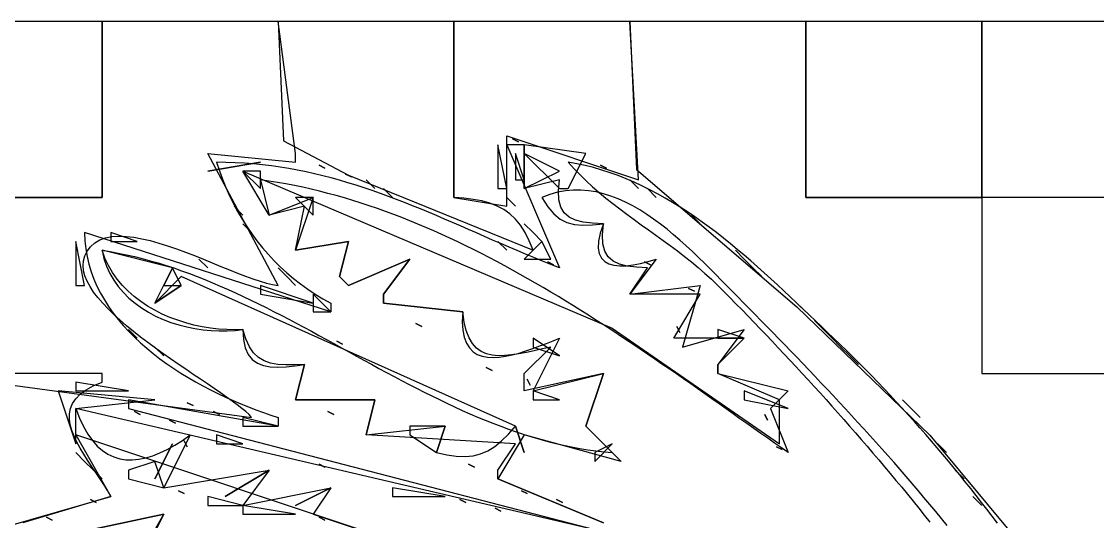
# Model space of a CAD drawing. Extents: x 0 to 320, y 0 to 433.
# Drawn here: x 90.8 to 213.2, y 376.2 to 433 of the extents above; entities that cross this region are included whole.
import ezdxf

# ---------------------------------------------------------------- set-up
doc = ezdxf.new("R2010")
doc.units = 0
for name, color, linetype in [('C139', 139, 'CONTINUOUS'), ('C147', 147, 'CONTINUOUS'), ('C155', 155, 'CONTINUOUS'), ('C157', 157, 'CONTINUOUS'), ('C167', 167, 'CONTINUOUS'), ('C169', 169, 'CONTINUOUS'), ('C178', 178, 'CONTINUOUS'), ('C179', 179, 'CONTINUOUS'), ('C250', 250, 'CONTINUOUS'), ('C251', 251, 'CONTINUOUS'), ('C252', 252, 'CONTINUOUS'), ('C253', 253, 'CONTINUOUS'), ('C254', 254, 'CONTINUOUS'), ('C27', 27, 'CONTINUOUS'), ('C7', 7, 'CONTINUOUS')]:
    doc.layers.add(name, color=color, linetype=linetype)

msp = doc.modelspace()

# ---------------------------------------------------------------- linework, layer by layer
at = {"layer": 'C139'}
msp.add_lwpolyline([(149, 397), (149, 396), (152, 395), (149, 397)], dxfattribs=at)
at = {"layer": 'C147'}
for points in [[(147, 418), (147, 415), (148, 415), (147, 418)], [(173, 391), (173, 390), (178, 389), (173, 391)], [(175.333328, 388.333344), (175.666672, 387.666656), (175.333328, 388.333344)], [(124.666664, 382.666656), (125.333336, 382.333344), (124.666664, 382.666656)], [(141.666672, 382.666656), (142.333328, 382.333344), (141.666672, 382.666656)], [(147.666672, 379.666656), (148.333328, 379.333344), (147.666672, 379.666656)]]:
    msp.add_lwpolyline(points, dxfattribs=at)
at = {"layer": 'C155'}
msp.add_lwpolyline([(170, 398), (170, 397), (173, 397), (170, 398)], dxfattribs=at)
at = {"layer": 'C157'}
for points in [[(126.666664, 396.666656), (127.333336, 396.333344), (126.666664, 396.666656)], [(135, 387), (135, 386), (138, 384), (139, 387), (135, 387)], [(122, 378), (126, 380), (122, 378)], [(133, 380), (133, 379), (139, 379), (133, 380)]]:
    msp.add_lwpolyline(points, dxfattribs=at)
at = {"layer": 'C167'}
for points in [[(148, 419), (148, 418), (152, 414), (153, 414), (155, 418), (148, 419)], [(95, 391), (97, 385), (97, 389), (106, 390), (95, 391)], [(114, 379), (119, 382), (114, 379)]]:
    msp.add_lwpolyline(points, dxfattribs=at)
at = {"layer": 'C169'}
msp.add_lwpolyline([(106, 401), (109, 403), (106, 401)], dxfattribs=at)
at = {"layer": 'C178'}
for points in [[(146, 419), (152, 405), (151.0243, 405.3829), (150.057, 405.7709), (149.0977, 406.1632), (148.1456, 406.559), (147.2004, 406.9576), (146.2614, 407.3583), (145.328, 407.7603), (144.3997, 408.1629), (143.476, 408.5654), (142.5563, 408.9671), (141.6401, 409.3671), (140.7267, 409.7649), (139.8157, 410.1596), (138.9064, 410.5505), (137.9984, 410.9369), (137.091, 411.3181), (136.1838, 411.6932), (135.2761, 412.0617), (134.3674, 412.4227), (133.4572, 412.7755), (132.5448, 413.1195), (131.6298, 413.4538), (130.7116, 413.7777), (129.7896, 414.0905), (128.8632, 414.3915), (127.932, 414.6799), (126.9953, 414.955), (126.0527, 415.2161), (125.1035, 415.4624), (124.1472, 415.6932), (123.1832, 415.9078), (122.211, 416.1054), (121.23, 416.2854), (120.2398, 416.4469), (119.2396, 416.5892), (118.229, 416.7117), (117.2074, 416.8135), (116.1742, 416.894), (115.129, 416.9524), (114.0711, 416.9879), (113, 417), (113.3258, 416.0255), (113.6818, 415.0668), (114.0676, 414.1246), (114.4833, 413.1998), (114.9286, 412.2933), (115.4036, 411.4061), (115.908, 410.5388), (116.4418, 409.6926), (117.0048, 408.8682), (117.5969, 408.0665), (118.218, 407.2884), (118.8681, 406.5348), (119.5469, 405.8066), (120.2544, 405.1046), (120.9904, 404.4297), (121.7549, 403.7829), (122.5477, 403.165), (123.3687, 402.5768), (124.2179, 402.0194), (125.095, 401.4934), (126, 401), (126, 400), (98, 409), (98.0404, 408.0735), (98.1381, 407.1661), (98.2911, 406.2778), (98.4973, 405.4085), (98.7547, 404.5583), (99.0611, 403.7272), (99.4145, 402.9152), (99.8128, 402.1223), (100.254, 401.3485), (100.736, 400.5939), (101.2568, 399.8585), (101.8142, 399.1422), (102.4062, 398.4452), (103.0307, 397.7674), (103.6857, 397.1088), (104.3691, 396.4695), (105.0788, 395.8494), (105.8128, 395.2486), (106.569, 394.6671), (107.3453, 394.1049), (108.1397, 393.562), (108.9501, 393.0385), (109.7744, 392.5343), (110.6105, 392.0495), (111.4565, 391.5841), (112.3102, 391.1381), (113.1695, 390.7116), (114.0324, 390.3044), (114.8969, 389.9167), (115.7608, 389.5485), (116.6221, 389.1998), (117.4788, 388.8705), (118.3287, 388.5608), (119.1697, 388.2706), (120, 388), (120, 387), (103, 390), (103, 389), (157, 375)], [(157, 376), (145, 381), (145, 382), (147, 385), (130, 386), (131, 390), (122, 390), (123, 394), (121.8894, 393.9557), (120.8804, 393.9563), (119.9691, 394.022), (119.1515, 394.1729), (118.424, 394.4293), (117.7825, 394.8113), (117.2232, 395.3392), (116.7423, 396.0331), (116.3358, 396.9133), (116, 398), (115.0955, 397.9691), (114.1757, 397.9838), (113.2452, 398.0441), (112.3088, 398.1502), (111.3711, 398.302), (110.4368, 398.4996), (109.5104, 398.7431), (108.5968, 399.0325), (107.7006, 399.3679), (106.8264, 399.7493), (105.9789, 400.1768), (105.1628, 400.6505), (104.3827, 401.1704), (103.6434, 401.7366), (102.9494, 402.3491), (102.3055, 403.0079), (101.7163, 403.7132), (101.1864, 404.465), (100.7207, 405.2634), (100.3236, 406.1083), (100, 407), (100.9216, 406.8511), (101.8389, 406.6818), (102.7521, 406.4929), (103.6613, 406.2849), (104.5666, 406.0586), (105.4682, 405.8145), (106.3662, 405.5535), (107.2608, 405.276), (108.152, 404.9829), (109.0401, 404.6747), (109.9252, 404.3522), (110.8073, 404.016), (111.6867, 403.6668), (112.5635, 403.3051), (113.4378, 402.9318), (114.3098, 402.5475), (115.1796, 402.1528), (116.0473, 401.7484), (116.9131, 401.3349), (117.7771, 400.9131), (118.6395, 400.4836), (119.5004, 400.0471), (120.3599, 399.6042), (121.2182, 399.1556), (122.0754, 398.702), (122.9316, 398.244), (123.7871, 397.7824), (124.6418, 397.3177), (125.4961, 396.8506), (126.3499, 396.3818), (127.2035, 395.912), (128.057, 395.4418), (128.9105, 394.972), (129.7642, 394.5031), (130.6182, 394.0358), (131.4726, 393.5709), (132.3276, 393.1089), (133.1833, 392.6506), (134.0399, 392.1965), (134.8975, 391.7474), (135.7562, 391.304), (136.6162, 390.8669), (137.4776, 390.4367), (138.3405, 390.0142), (139.2052, 389.6), (140.0717, 389.1947), (140.9401, 388.7991), (141.8107, 388.4138), (142.6835, 388.0394), (143.5587, 387.6767), (144.4364, 387.3263), (145.3168, 386.9889), (146.2, 386.6651), (147.0861, 386.3556), (147.9754, 386.061), (148.8678, 385.7822), (149.7636, 385.5196), (150.6629, 385.274), (151.5659, 385.046), (152.4726, 384.8363), (153.3832, 384.6456), (154.2979, 384.4745), (155.2168, 384.3238), (156.14, 384.194), (157.0677, 384.0858), (158, 384), (155, 387), (157, 393), (148, 391), (148, 393), (151, 396), (150.0535, 395.7912), (149.1313, 395.5833), (148.2372, 395.3893), (147.3753, 395.2221), (146.5495, 395.0945), (145.7639, 395.0195), (145.0225, 395.0099), (144.3294, 395.0788), (143.6884, 395.2389), (143.1036, 395.5032), (142.5791, 395.8846), (142.1188, 396.3961), (141.7267, 397.0504), (141.4069, 397.8606), (141.1633, 398.8394), (141, 400), (132, 401), (132, 402), (135, 406), (128, 403), (127, 404), (128, 408), (122, 407), (123, 412), (119, 411), (116, 416), (158, 398.124237), (177, 385), (177, 389), (177, 390), (170, 393), (170, 394), (173, 397), (165, 397), (168, 402), (160, 402), (162, 405), (160.769, 405.0649), (159.7062, 405.2003), (158.8117, 405.4284), (158.086, 405.7718), (157.5293, 406.2527), (157.142, 406.8935), (156.9245, 407.7168), (156.877, 408.7448), (157, 410), (155.769, 410.0649), (154.7062, 410.2003), (153.8117, 410.4284), (153.086, 410.7718), (152.5293, 411.2527), (152.142, 411.8935), (151.9245, 412.7168), (151.877, 413.7448), (152, 415), (148, 414), (148, 419), (146, 419)]]:
    msp.add_lwpolyline(points, dxfattribs=at)
at = {"layer": 'C179'}
msp.add_lwpolyline([(108, 385), (106, 381), (108, 385)], dxfattribs=at)
at = {"layer": 'C250'}
for points in [[(146.666672, 419.666656), (147.333328, 419.333344), (146.666672, 419.666656)], [(116, 416), (118, 414), (118, 416), (116, 416)], [(132, 414), (133, 413), (132, 414)], [(122, 413), (124, 411), (124, 413), (122, 413)], [(115, 412), (116, 411), (115, 412)], [(145, 408), (146, 407), (145, 408)], [(120, 405), (121, 404), (120, 405)], [(161.666672, 405.666656), (162.333328, 405.333344), (161.666672, 405.666656)], [(135.666672, 398.666656), (136.333328, 398.333344), (135.666672, 398.666656)], [(165.333328, 398.333344), (165.666672, 397.666656), (165.333328, 398.333344)], [(143.666672, 393.666656), (144.333328, 393.333344), (143.666672, 393.666656)], [(148.333328, 392.333344), (148.666672, 391.666656), (148.333328, 392.333344)], [(103.666664, 388.666656), (104.333336, 388.333344), (103.666664, 388.666656)], [(107.666664, 387.666656), (108.333336, 387.333344), (107.666664, 387.666656)], [(113, 386), (113, 385), (116, 385), (113, 386)], [(109.333336, 385.333344), (109.666664, 384.666656), (109.333336, 385.333344)], [(158, 385), (156, 384), (156, 383), (158, 385)], [(176.666672, 384.666656), (177.333328, 384.333344), (176.666672, 384.666656)], [(108.666664, 379.666656), (109.333336, 379.333344), (108.666664, 379.666656)], [(140.666672, 378.666656), (141.333328, 378.333344), (140.666672, 378.666656)], [(116, 378), (116, 377), (122, 377), (116, 378)], [(144.666672, 377.666656), (145.333328, 377.333344), (144.666672, 377.666656)], [(93.666664, 376.666656), (94.333336, 376.333344), (93.666664, 376.666656)], [(124.666664, 376.666656), (125.333336, 376.333344), (124.666664, 376.666656)]]:
    msp.add_lwpolyline(points, dxfattribs=at)
at = {"layer": 'C251'}
for points in [[(112, 416), (118, 417), (112, 416)], [(130, 415), (131, 414), (130, 415)], [(160, 415), (161, 414), (160, 415)], [(162, 414), (163, 413), (162, 414)], [(146, 413), (147, 412), (146, 413)], [(116, 410), (117, 409), (116, 410)], [(148, 410), (149, 409), (148, 410)], [(167, 411), (168, 410), (167, 411)], [(149, 409), (150, 408), (149, 409)], [(97, 408), (97, 403), (98, 403), (97, 408)], [(172, 407), (173, 406), (172, 407)], [(108, 405), (107, 403), (109, 403), (108, 405)], [(111, 406), (112, 405), (111, 406)], [(150.666672, 405.666656), (151.333328, 405.333344), (150.666672, 405.666656)], [(173, 406), (174, 405), (173, 406)], [(174, 405), (175, 404), (174, 405)], [(121, 404), (122, 403), (121, 404)], [(166.666672, 402.666656), (167.333328, 402.333344), (166.666672, 402.666656)], [(124, 402), (124, 400), (126, 400), (124, 402)], [(179, 401), (180, 400), (179, 401)], [(181, 399), (182, 398), (181, 399)], [(182, 398), (183, 397), (182, 398)], [(183, 397), (184, 396), (183, 397)], [(106, 396), (107, 395), (106, 396)], [(184, 396), (185, 395), (184, 396)], [(185, 395), (186, 394), (185, 395)], [(149, 391), (149, 390), (152, 390), (149, 391)], [(191, 390), (192, 389), (191, 390)], [(112.666664, 388.666656), (113.333336, 388.333344), (112.666664, 388.666656)], [(125.666664, 388.666656), (126.333336, 388.333344), (125.666664, 388.666656)], [(147, 387), (148, 384), (147, 387)], [(195, 385), (196, 384), (195, 385)], [(98, 383), (99, 382), (98, 383)], [(103, 382), (103, 381), (107, 380), (106, 383), (103, 382)], [(99, 382), (100, 381), (99, 382)], [(197, 382), (198, 381), (197, 382)], [(98.666664, 378.666656), (99.333336, 378.333344), (98.666664, 378.666656)], [(112, 379), (112, 378), (116, 378), (112, 379)], [(151.666672, 378.666656), (152.333328, 378.333344), (151.666672, 378.666656)], [(199, 379), (200, 378), (199, 379)]]:
    msp.add_lwpolyline(points, dxfattribs=at)
at = {"layer": 'C252'}
for points in [[(148, 418), (148, 414), (152, 416), (148, 418)], [(156.666672, 416.666656), (157.333328, 416.333344), (156.666672, 416.666656)], [(118, 415), (119, 411), (124, 413), (122, 407), (128, 408), (127, 404), (128, 403), (135, 406), (132, 402), (132, 401), (141, 400), (140.9519, 398.8803), (141.011, 397.9187), (141.1699, 397.106), (141.4212, 396.4328), (141.7576, 395.8896), (142.1716, 395.4673), (142.656, 395.1563), (143.2033, 394.9475), (143.8062, 394.8313), (144.4573, 394.7985), (145.1493, 394.8398), (145.8748, 394.9458), (146.6263, 395.107), (147.3967, 395.3143), (148.1784, 395.5582), (148.9641, 395.8293), (149.7465, 396.1185), (150.5182, 396.4162), (151.2718, 396.7131), (152, 397), (149, 391), (157, 393), (155, 387), (159, 383), (148, 386), (145, 381), (157, 376)], [(196.0899, 375.6997), (195.4333, 376.5064), (194.7721, 377.3104), (194.1067, 378.1116), (193.4373, 378.9099), (192.7642, 379.7051), (192.0877, 380.4972), (191.4081, 381.2861), (190.7257, 382.0718), (190.0407, 382.854), (189.3535, 383.6327), (188.6643, 384.4078), (187.9734, 385.1793), (187.2811, 385.947), (186.5876, 386.7108), (185.8934, 387.4707), (185.1986, 388.2265), (184.5035, 388.9782), (183.8085, 389.7256), (183.1137, 390.4687), (182.4195, 391.2074), (181.7263, 391.9415), (181.0341, 392.6711), (180.3435, 393.3959), (179.6545, 394.1159), (178.9676, 394.831), (178.2829, 395.5411), (177.6009, 396.2461), (176.9217, 396.946), (176.2457, 397.6406), (175.5731, 398.3298), (174.9042, 399.0135), (174.2394, 399.6917), (173.5788, 400.3643), (172.9229, 401.0311), (172.2717, 401.692), (171.6258, 402.347), (170.9853, 402.9961), (170.3826, 403.6076), (169.7623, 404.2366), (169.1248, 404.8788), (168.4706, 405.5299), (167.8003, 406.1855), (167.1144, 406.8414), (166.4134, 407.4931), (165.6977, 408.1364), (164.9679, 408.7669), (164.2245, 409.3803), (163.4681, 409.9723), (162.699, 410.5385), (161.9179, 411.0747), (161.1252, 411.5764), (160.3215, 412.0394), (159.5072, 412.4594), (158.6829, 412.832), (157.849, 413.1529), (157.0062, 413.4177), (156.1548, 413.6222), (155.2955, 413.762), (154.4286, 413.8327), (153.5548, 413.8302), (152.6745, 413.7499), (151.7883, 413.5877), (150.8966, 413.3392), (150, 413), (150.6724, 411.9354), (151.3521, 411.1241), (152.0645, 410.5378), (152.8347, 410.1485), (153.6881, 409.9281), (154.6499, 409.8486), (155.7454, 409.8819), (157, 410), (156.6384, 408.9335), (156.4469, 408.0203), (156.4134, 407.2521), (156.5257, 406.6205), (156.7716, 406.1174), (157.1392, 405.7343), (157.6161, 405.4632), (158.1904, 405.2955), (158.8498, 405.2231), (159.5822, 405.2377), (160.3756, 405.3309), (161.2178, 405.4946), (162.0966, 405.7204), (163, 406), (160, 402), (168, 403), (166, 396), (173, 398), (170, 394), (170, 393), (178, 391), (176, 389), (178, 384), (177.2253, 384.5403), (176.4481, 385.0843), (175.6682, 385.6319), (174.8857, 386.1827), (174.1005, 386.7364), (173.3127, 387.2927), (172.5222, 387.8513), (171.729, 388.412), (170.9332, 388.9744), (170.1347, 389.5383), (169.3334, 390.1033), (168.5295, 390.6693), (167.7229, 391.2358), (166.9135, 391.8027), (166.1015, 392.3695), (165.2867, 392.9361), (164.4691, 393.5022), (163.6489, 394.0674), (162.8258, 394.6314), (162, 395.1941), (161.1715, 395.755), (160.3402, 396.3139), (159.506, 396.8705), (158.6691, 397.4246), (157.8294, 397.9757), (156.9869, 398.5237), (156.1416, 399.0683), (155.2935, 399.6091), (154.4425, 400.1459), (153.5887, 400.6784), (152.732, 401.2063), (151.8726, 401.7293), (151.0102, 402.2471), (150.145, 402.7594), (149.2769, 403.266), (148.4059, 403.7666), (147.5321, 404.2608), (146.6553, 404.7483), (145.7757, 405.229), (144.8931, 405.7024), (144.0076, 406.1684), (143.1192, 406.6265), (142.2279, 407.0767), (141.3336, 407.5184), (140.4364, 407.9515), (139.5363, 408.3756), (138.6331, 408.7906), (137.727, 409.196), (136.818, 409.5916), (135.9059, 409.9771), (134.9908, 410.3523), (134.0728, 410.7167), (133.1517, 411.0702), (132.2277, 411.4125), (131.3006, 411.7432), (130.3705, 412.0621), (129.4373, 412.3689), (128.5011, 412.6632), (127.5619, 412.9449), (126.6196, 413.2136), (125.6742, 413.469), (124.7257, 413.7109), (123.7742, 413.9389), (122.8196, 414.1528), (121.8619, 414.3522), (120.9011, 414.5369), (119.9372, 414.7067), (118.9701, 414.8611), (118, 415)], [(127.666664, 415.666656), (128.333328, 415.333344), (127.666664, 415.666656)], [(101, 409), (101, 408), (104, 408), (101, 409)], [(100, 407), (100.2071, 406.0751), (100.4994, 405.1992), (100.8714, 404.3721), (101.318, 403.5939), (101.8336, 402.8647), (102.4131, 402.1845), (103.0509, 401.5534), (103.7419, 400.9713), (104.4807, 400.4384), (105.2618, 399.9546), (106.08, 399.5201), (106.93, 399.1348), (107.8063, 398.7988), (108.7037, 398.5121), (109.6169, 398.2749), (110.5403, 398.087), (111.4689, 397.9486), (112.3971, 397.8597), (113.3196, 397.8203), (114.2312, 397.8306), (115.1264, 397.8904), (116, 398), (116.0561, 396.8431), (116.259, 395.9008), (116.5983, 395.1545), (117.0638, 394.5854), (117.6454, 394.1749), (118.3328, 393.9045), (119.1158, 393.7554), (119.9843, 393.709), (120.9279, 393.7468), (121.9365, 393.8499), (123, 394), (122, 390), (131, 390), (130, 386), (139, 387), (138, 384), (139.1857, 383.7299), (140.2659, 383.5776), (141.2561, 383.5464), (142.1724, 383.6396), (143.0304, 383.8606), (143.8459, 384.2128), (144.6348, 384.6995), (145.4129, 385.324), (146.196, 386.0897), (147, 387), (109, 404), (106, 401), (108, 405), (100, 407)], [(118, 403), (118, 402), (124, 401), (118, 403)], [(103, 398), (104, 397), (103, 398)], [(109.666664, 389.666656), (110.333336, 389.333344), (109.666664, 389.666656)], [(157, 375), (97, 389), (97.4181, 387.9154), (97.8736, 386.9505), (98.3651, 386.1023), (98.8912, 385.3678), (99.4505, 384.7441), (100.0417, 384.2283), (100.6634, 383.8174), (101.3142, 383.5084), (101.9927, 383.2985), (102.6975, 383.1848), (103.4273, 383.1641), (104.1808, 383.2337), (104.9564, 383.3906), (105.7529, 383.6318), (106.5689, 383.9544), (107.403, 384.3554), (108.2537, 384.832), (109.1199, 385.3812), (110, 386), (107, 380), (119, 382), (116, 378), (126, 380), (124, 377), (133, 374)], [(116, 388), (116, 387), (120, 387), (116, 388)], [(192, 389), (193, 388), (192, 389)], [(97, 384), (98, 383), (97, 384)], [(103, 370), (107, 377), (93, 374)]]:
    msp.add_lwpolyline(points, dxfattribs=at)
at = {"layer": 'C253'}
for points in [[(124.666664, 416.666656), (125.333336, 416.333344), (124.666664, 416.666656)], [(153, 417), (153.6527, 416.2679), (154.3332, 415.5598), (155.039, 414.8735), (155.7678, 414.2067), (156.5169, 413.5573), (157.2841, 412.9229), (158.0667, 412.3013), (158.8624, 411.6904), (159.6687, 411.0878), (160.4832, 410.4913), (161.3033, 409.8987), (162.1266, 409.3077), (162.9507, 408.7161), (163.7731, 408.1217), (164.5914, 407.5223), (165.403, 406.9155), (166.2055, 406.2992), (166.9965, 405.671), (167.7736, 405.0289), (168.5341, 404.3705), (169.2758, 403.6937), (169.9961, 402.9961), (170.685, 402.3052), (171.3737, 401.6105), (172.0622, 400.9122), (172.7502, 400.2103), (173.4379, 399.5047), (174.1249, 398.7956), (174.8114, 398.083), (175.4972, 397.367), (176.1822, 396.6475), (176.8664, 395.9246), (177.5497, 395.1985), (178.232, 394.4691), (178.9132, 393.7364), (179.5933, 393.0006), (180.2722, 392.2616), (180.9497, 391.5196), (181.6259, 390.7745), (182.3007, 390.0264), (182.9739, 389.2754), (183.6455, 388.5215), (184.3155, 387.7647), (184.9837, 387.0051), (185.65, 386.2428), (186.3145, 385.4778), (186.977, 384.71), (187.6374, 383.9397), (188.2956, 383.1668), (188.9517, 382.3914), (189.6055, 381.6135), (190.2569, 380.8332), (190.9058, 380.0504), (191.5523, 379.2654), (192.1961, 378.478), (192.8373, 377.6884), (193.4757, 376.8966), (194.1113, 376.1027)], [(201.7937, 375.9642), (201.1952, 376.759), (200.5921, 377.5508), (199.9844, 378.3394), (199.3721, 379.1249), (198.755, 379.9073), (198.1332, 380.6865), (197.5067, 381.4626), (196.8753, 382.2355), (196.2391, 383.0051), (195.5979, 383.7716), (194.9518, 384.5348), (194.3007, 385.2948), (193.6446, 386.0515), (192.9834, 386.8049), (192.3171, 387.5551), (191.6456, 388.3019), (190.9689, 389.0454), (190.287, 389.7856), (189.5998, 390.5224), (188.9072, 391.2558), (188.2093, 391.9859), (187.5059, 392.7125), (186.7971, 393.4357), (186.0828, 394.1555), (185.3629, 394.8718), (184.6375, 395.5847), (183.9064, 396.2941), (183.1697, 397), (182.4831, 397.6552), (181.7908, 398.3182), (181.0926, 398.9879), (180.3884, 399.6631), (179.6781, 400.3424), (178.9615, 401.0247), (178.2386, 401.7088), (177.5092, 402.3934), (176.7731, 403.0773), (176.0304, 403.7593), (175.2808, 404.4382), (174.5242, 405.1128), (173.7605, 405.7818), (172.9897, 406.444), (172.2115, 407.0983), (171.4259, 407.7433), (170.6328, 408.3779), (169.8319, 409.0008), (169.0233, 409.6109), (168.2068, 410.2068), (167.3822, 410.7875), (166.5495, 411.3516), (165.7085, 411.8979), (164.8591, 412.4253), (164.0013, 412.9325), (163.1348, 413.4183), (162.2595, 413.8814), (161.3754, 414.3207), (160.4823, 414.735), (159.5801, 415.1229), (158.6687, 415.4833), (157.7479, 415.8151), (156.8177, 416.1168), (155.8779, 416.3874), (154.9285, 416.6256), (153.9692, 416.8302), (153, 417)], [(97, 392), (97, 391), (103, 391), (97, 392)], [(133, 374), (97, 386), (101, 379), (91, 376)], [(93, 374), (107, 377), (104, 371)]]:
    msp.add_lwpolyline(points, dxfattribs=at)
at = {"layer": 'C254'}
for points in [[(100, 433), (100, 413), (80, 413)], [(80, 393), (117, 388), (116.7067, 388.3112), (116.3329, 388.6538), (115.8847, 389.0262), (115.3682, 389.4269), (114.7895, 389.8543), (114.1547, 390.3069), (113.4698, 390.7831), (112.7409, 391.2813), (111.9741, 391.8001), (111.1755, 392.3377), (110.3511, 392.8928), (109.5072, 393.4637), (108.6496, 394.0488), (107.7846, 394.6467), (106.9181, 395.2557), (106.0564, 395.8743), (105.2054, 396.501), (104.3712, 397.1341), (103.56, 397.7722), (102.7778, 398.4136), (102.0306, 399.0569), (101.3247, 399.7004), (100.666, 400.3426), (100.0607, 400.982), (99.5147, 401.617), (99.0343, 402.246), (98.6255, 402.8675), (98.2943, 403.4799), (98.0469, 404.0817), (97.8894, 404.6712), (97.8277, 405.2471), (97.8681, 405.8076), (98.0165, 406.3513), (98.2791, 406.8766), (98.662, 407.3819), (99.1625, 407.834), (99.7417, 408.1748), (100.3932, 408.4121), (101.1106, 408.5535), (101.8875, 408.6066), (102.7173, 408.5792), (103.5937, 408.4791), (104.5102, 408.3138), (105.4605, 408.0911), (106.438, 407.8187), (107.4363, 407.5042), (108.4491, 407.1555), (109.4698, 406.7801), (110.4921, 406.3857), (111.5095, 405.9802), (112.5156, 405.5711), (113.5039, 405.1661), (114.4681, 404.773), (115.4016, 404.3995), (116.2981, 404.0532), (117.1512, 403.7419), (117.9543, 403.4732), (118.7011, 403.2548), (119.3851, 403.0945), (120, 403), (112, 418), (122, 417), (122, 418), (120, 433), (100, 433)], [(140, 433), (140, 413), (146, 412), (146, 420), (161, 415), (160, 433), (140, 433)], [(180, 433), (180, 413), (200, 413), (200, 433), (180, 433)], [(200, 413), (200, 393), (220, 393)], [(220, 413), (200, 413)], [(148, 406), (151, 406), (150, 408), (148, 406)]]:
    msp.add_lwpolyline(points, dxfattribs=at)
at = {"layer": 'C27'}
msp.add_lwpolyline([(145, 419), (145, 414), (146, 414), (145, 419)], dxfattribs=at)
at = {"layer": 'C7'}
for points in [[(80, 413), (100, 413), (100, 433), (80, 433)], [(120, 433), (120.603394, 419.429779), (128, 415.536255), (149, 407), (148.5665, 408.0771), (148.0887, 409.0199), (147.5626, 409.8371), (146.9843, 410.5375), (146.3497, 411.1301), (145.655, 411.6235), (144.8961, 412.0268), (144.069, 412.3488), (143.1698, 412.5982), (142.1946, 412.784), (141.1393, 412.915), (140, 413), (140, 433), (120, 433)], [(160, 433), (160.742279, 416.185181), (179, 400.574829), (194.101074, 385.960632), (204.040131, 374.027771), (220, 373)], [(220, 433), (200, 433), (200, 413), (180, 413), (180, 433), (160, 433)], [(80, 373), (101, 379), (100.612, 379.6773), (100.1871, 380.3626), (99.7365, 381.0535), (99.2714, 381.7481), (98.803, 382.444), (98.3425, 383.1392), (97.9011, 383.8314), (97.4901, 384.5185), (97.1205, 385.1984), (96.8036, 385.8688), (96.5506, 386.5275), (96.3728, 387.1725), (96.2812, 387.8016), (96.2872, 388.4126), (96.4018, 389.0032), (96.6364, 389.5714), (97.0021, 390.115), (97.5101, 390.6319), (98.1716, 391.1197), (98.9978, 391.5765), (100, 392), (100, 393), (80, 393)]]:
    msp.add_lwpolyline(points, dxfattribs=at)

doc.saveas('drawing.dxf')
